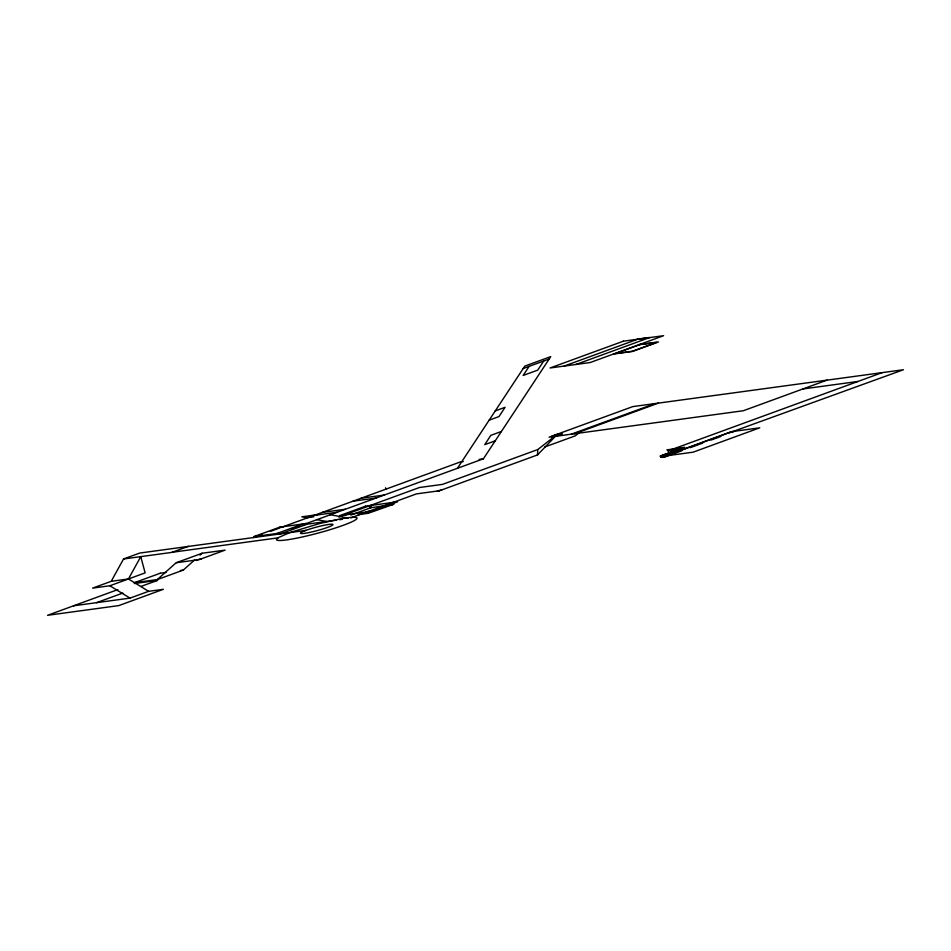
<?xml version="1.0" encoding="UTF-8"?>
<svg xmlns="http://www.w3.org/2000/svg" width="951" height="951" viewBox="0 0 951 951"><rect width="100%" height="100%" fill="white"/><g stroke="black" fill="none" stroke-linecap="round" stroke-linejoin="round"><path stroke-width="1.43" d="M537.517 454.923L537.779 449.55L557.5 434.12L537.517 454.923L439.469 490.752L416.455 493.89L350.919 517.843M358.123 514.669L368.073 513.314L368.964 511.246L365.826 512.066L368.073 513.314L393.631 504.292L393.12 502.413L390.623 505.076L390.124 503.198L391.729 502.603M350.824 515.062L370.724 507.786L371.829 505.314L368.501 506.134L370.724 507.786L393.631 504.292M111.219 581.323L128.456 578.969L140.772 556.632L145.123 572.882L109.852 585.768L92.616 588.11L111.219 581.323L123.535 558.974L139.749 553.054L305.699 530.444M457.419 468.296L524.786 366.111L550.76 356.613L483.393 458.81L304.154 524.322M529.148 366.349L523.133 375.467L537.719 370.141L543.734 361.011M202.218 553.22L176.113 562.766L157.295 579.587L157.509 580.383L134.519 583.522L134.305 582.713L157.295 579.587L183.27 570.101L194.777 559.806M199.972 555.146L202.099 553.256L225.114 550.13L199.128 559.628L176.446 562.707M579.848 432.23L575.212 435.867L544.709 447.006M665.034 456.005L662.799 457.134L731.676 431.647L759.754 427.819L693.101 452.177L665.034 456.005L665.248 456.801L670.8 454.768M289.782 532.608L278.524 537.541L276.527 539.241A41.666 4.422 -15 0 0 334.704 528.221A41.666 4.422 -15 0 0 338.925 519.187L319.156 523.668L290.317 532.417M523.193 368.524L549.167 359.026M564.169 366.064L637.562 339.245M576.021 364.459L649.426 337.629M495.257 410.903L505.088 407.301L498.978 416.574L489.147 420.176M501.403 431.481L490.787 435.368L484.796 444.628L495.257 440.812M188.429 546.314L171.762 552.412L123.535 558.974M254.036 537.363L253.846 536.637L279.82 527.151L283.398 526.628M253.513 537.553L262.238 534.367M270.441 531.359L280.022 527.864L279.82 527.151L306.412 523.49L302.834 524.013L276.86 533.511L253.846 536.637M281.151 527.448L460.391 461.936L463.268 461.544M134.305 582.713L160.267 573.227M117.876 589.596L47.55 615.309L118.792 605.597L163.358 589.311L148.606 591.32L130.014 598.12L73.512 605.811M279.784 533.226L277.05 534.224L276.86 533.511L281.127 533.666L307.102 524.179L302.834 524.013L303.024 524.726M292.088 528.732L298.923 526.224M96.515 602.684L122.857 593.055M140.879 586.47L157.509 580.383M338.77 516.999L419.427 487.518L442.441 484.392L537.779 449.55M345.926 514.776L347.662 514.146L345.938 514.384M571.337 434.167L655.049 403.569M574.666 433.715L658.377 403.117M827.025 380.138L743.325 410.737L549.084 437.198L632.795 406.6L903.45 369.737L729.441 432.776M683.448 447.624L660.053 456.171L684.72 447.279L666.924 449.882L667.661 449.609L668.006 450.893L882.088 372.649M660.6 456.1L660.945 457.383L731.676 431.647L733.744 431.754M674.96 453.247L681.903 450.703M690.236 447.659L702.73 443.095M711.063 440.051L720.787 436.497M196.964 559.913L201.624 558.712M437.282 491.049L441.942 489.848M637.527 339.115L649.39 337.498M639.393 344.547L658.461 341.944L632.486 351.442L613.419 354.034M802.906 388.959L857.957 381.458M479.078 459.392L483.393 458.81M668.006 450.893L685.065 448.563M361.166 498.205L384.18 495.067M660.945 457.383L665.248 456.801M353.023 501.177L376.025 498.051M322.401 512.375L345.403 509.237M390.124 503.198L391.515 503.008L392.014 504.886M317.634 514.657L301.812 516.821L306.662 517.724L313.854 516.75M314.163 515.383L337.177 512.244M297.271 525.511L300.147 525.118M304.379 524.548L336.606 520.102M339.495 519.71L342.372 519.317M172.119 552.281L278.179 537.838M160.232 573.239L166.021 572.443M180.357 570.505L183.27 570.101M329.676 514.598L348.137 518.069M316.6 519.603L326.538 521.469M558.57 434.179L560.448 434.726M438.803 490.561L439.469 490.752M128.456 578.969L148.606 591.32M109.852 585.768L130.014 598.12M731.676 431.647L731.89 432.443M392.906 502.449L393.405 504.327M385.535 487.78L385.904 489.159M370.212 505.908L370.724 507.786M367.561 511.436L368.073 513.314M305.937 530.349L303.155 531.454A16.833 1.783 -15 0 0 312.927 531.68A16.833 1.783 -15 0 0 332.874 524.393A16.833 1.783 -15 0 0 309.455 529.148L305.937 530.349M623.428 341.171L550.035 367.989L590.214 362.521L663.608 335.691L623.428 341.171M639.559 344.726L615.428 353.534L632.498 351.216L656.618 342.396L639.559 344.726M365.576 506.17L339.673 515.632L371.758 511.258L397.649 501.795L365.576 506.17M553.862 436.521L551.996 436.771A5.611 0.594 -15 0 1 556.228 434.762A5.611 0.594 -15 0 1 562.124 433.965A5.611 0.594 -15 0 1 553.862 436.521"/></g></svg>
